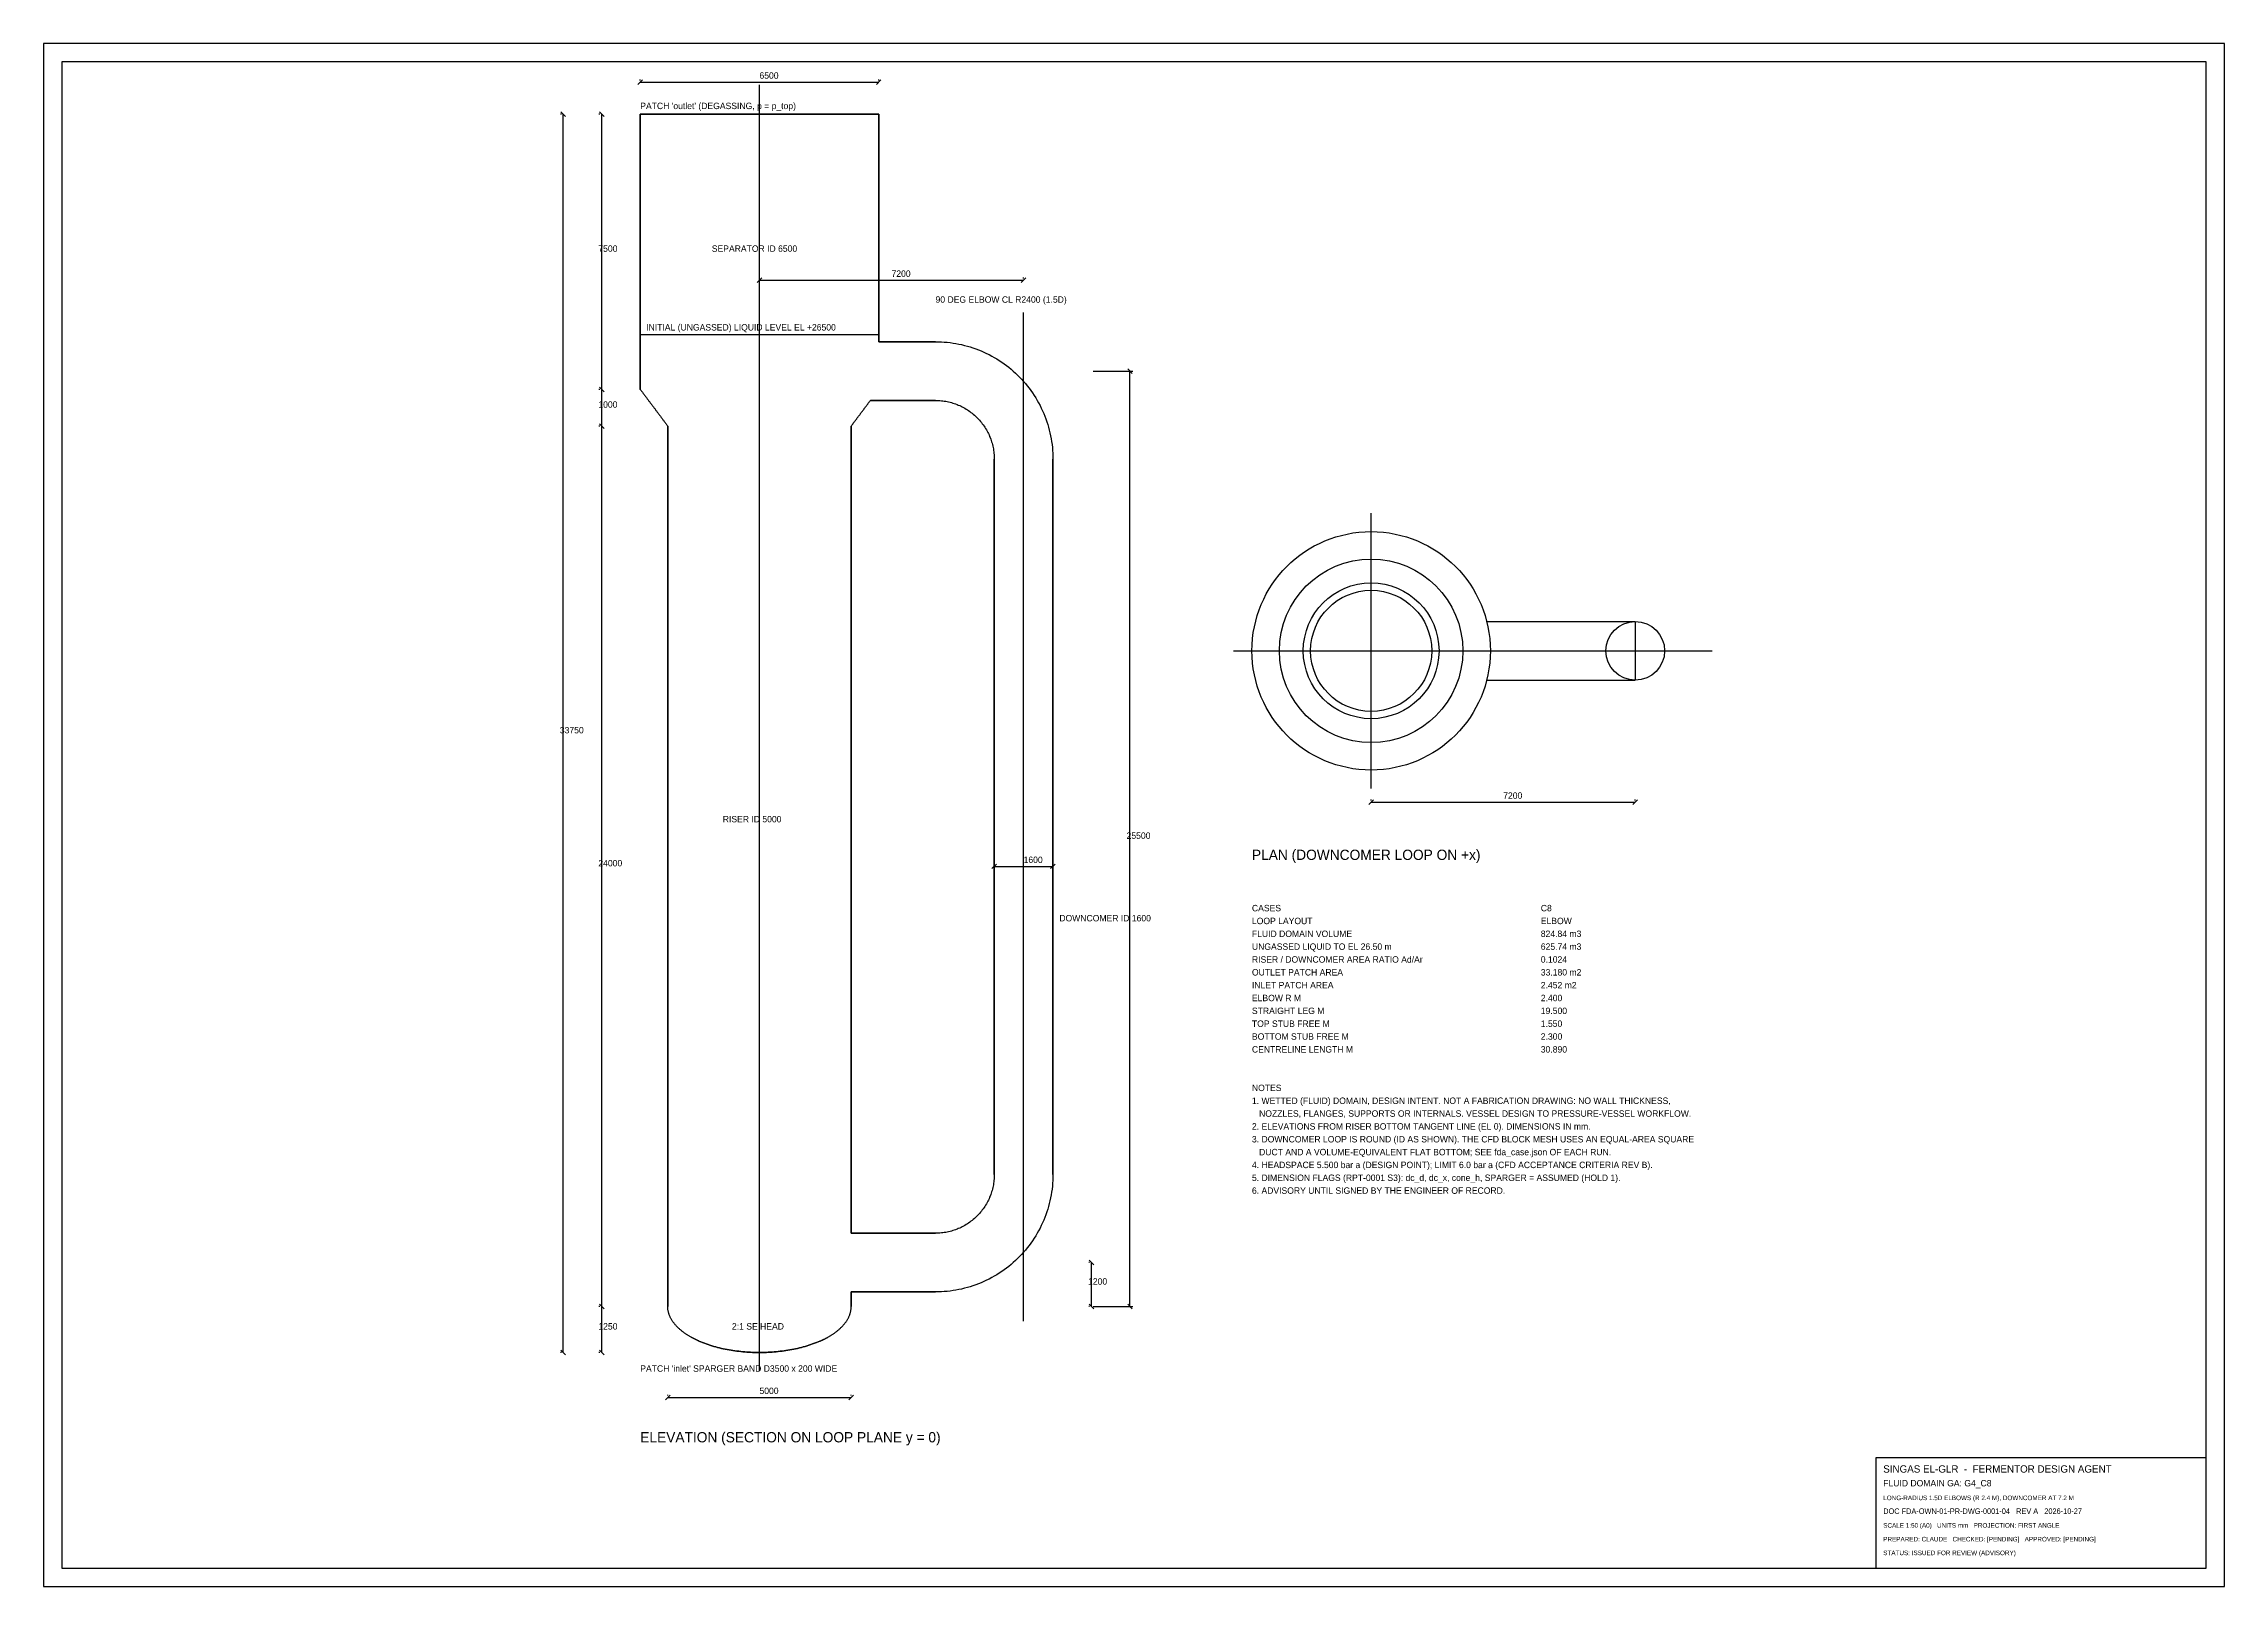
# Model space of a CAD drawing. Header units: millimetres. Extents: x -19515 to 39935, y -7625 to 34425.
import ezdxf

# ---------------------------------------------------------------- set-up
doc = ezdxf.new("R2010")
doc.units = ezdxf.units.MM
doc.header["$MEASUREMENT"] = 0
for name, color, linetype in [('BORDER', 7, 'CONTINUOUS'), ('CENTRE', 1, 'CONTINUOUS'), ('DIM', 3, 'CONTINUOUS'), ('HATCH_LIQ', 5, 'CONTINUOUS'), ('HIDDEN', 8, 'CONTINUOUS'), ('OUTLINE', 7, 'CONTINUOUS'), ('PATCH_INLET', 6, 'CONTINUOUS'), ('PATCH_OUTLET', 4, 'CONTINUOUS'), ('TEXT', 7, 'CONTINUOUS')]:
    doc.layers.add(name, color=color, linetype=linetype)

msp = doc.modelspace()

# ---------------------------------------------------------------- linework, layer by layer
at = {"layer": 'BORDER'}
for points in [[(-19515, -7625), (39935, -7625), (39935, 34425), (-19515, 34425), (-19515, -7625)], [(-19015, -7125), (39435, -7125), (39435, 33925), (-19015, 33925), (-19015, -7125)], [(30435, -7125), (39435, -7125), (39435, -4125), (30435, -4125), (30435, -7125)]]:
    msp.add_lwpolyline(points, dxfattribs=at)
at = {"layer": 'CENTRE'}
for p, q in [((0, -1750), (0, 33300)), ((7200, -400), (7200, 27100)), ((16675, 14125), (16675, 21625)), ((12925, 17875), (25975, 17875))]:
    msp.add_line(p, q, dxfattribs=at)
at = {"layer": 'DIM'}
for p, q in [((-3250, 33424), (-3250, 33450)), ((-3250, 33375), (3250, 33375)), ((3250, 33424), (3250, 33450)), ((-5399, 32500), (-5425, 32500)), ((-5350, -1250), (-5350, 32500)), ((-4349, 32500), (-4375, 32500)), ((-4300, 25000), (-4300, 32500)), ((0, 28024), (0, 28050)), ((0, 27975), (7200, 27975)), ((7200, 28024), (7200, 28050)), ((-4349, 25000), (-4375, 25000)), ((-4349, 25000), (-4375, 25000)), ((-4300, 24000), (-4300, 25000)), ((9101, 25500), (10175, 25500)), ((10100, 0), (10100, 25500)), ((-4349, 24000), (-4375, 24000)), ((-4349, 24000), (-4375, 24000)), ((-4300, 0), (-4300, 24000)), ((16675, 13799), (16675, 13825)), ((16675, 13750), (23875, 13750)), ((23875, 13799), (23875, 13825)), ((6400, 12049), (6400, 12075)), ((6400, 12000), (8000, 12000)), ((8000, 12049), (8000, 12075)), ((9001, 1200), (8975, 1200)), ((9050, 0), (9050, 1200)), ((-4349, 0), (-4375, 0)), ((-4349, 0), (-4375, 0)), ((-4300, -1250), (-4300, 0)), ((9001, 0), (8975, 0)), ((9101, 0), (10175, 0)), ((-5399, -1250), (-5425, -1250)), ((-4349, -1250), (-4375, -1250)), ((-2500, -2426), (-2500, -2400)), ((-2500, -2475), (2500, -2475)), ((2500, -2426), (2500, -2400))]:
    msp.add_line(p, q, dxfattribs=at)
for points in [[(-3188, 33438), (-3312, 33312)], [(3188, 33312), (3312, 33438)], [(-5288, 32438), (-5412, 32562)], [(-4238, 32438), (-4362, 32562)], [(63, 28038), (-63, 27912)], [(7138, 27912), (7262, 28038)], [(-4238, 24938), (-4362, 25062)], [(-4362, 25062), (-4238, 24938)], [(10162, 25438), (10038, 25562)], [(-4238, 23938), (-4362, 24062)], [(-4362, 24062), (-4238, 23938)], [(16738, 13812), (16612, 13688)], [(23812, 13688), (23938, 13812)], [(6462, 12062), (6338, 11938)], [(7938, 11938), (8062, 12062)], [(9112, 1138), (8988, 1262)], [(-4238, -63), (-4362, 63)], [(-4362, 63), (-4238, -63)], [(8988, 63), (9112, -63)], [(10038, 63), (10162, -63)], [(-5412, -1188), (-5288, -1312)], [(-4362, -1188), (-4238, -1312)], [(-2438, -2412), (-2562, -2538)], [(2438, -2538), (2562, -2412)]]:
    msp.add_lwpolyline(points, dxfattribs=at)
at = {"layer": 'HATCH_LIQ'}
msp.add_line((-3250, 26500), (3250, 26500), dxfattribs=at)
at = {"layer": 'HIDDEN'}
msp.add_line((23875, 18675), (23875, 17075), dxfattribs=at)
msp.add_circle((16675, 17875), 2500, dxfattribs=at)
at = {"layer": 'OUTLINE'}
for p, q in [((19825, 18675), (23875, 18675)), ((19825, 17075), (23875, 17075))]:
    msp.add_line(p, q, dxfattribs=at)
for points in [[(-3250, 32500), (3250, 32500)], [(-3250, 25000), (-3250, 32500)], [(3250, 32500), (-3250, 32500)], [(-3250, 32500), (-3250, 25000)], [(3250, 32500), (3250, 26300)], [(3250, 26300), (3250, 32500)], [(3250, 26300), (4800, 26300)], [(4800, 26300), (3250, 26300)], [(4800, 26300), (4880, 26299), (4960, 26296), (5039, 26291), (5119, 26284), (5198, 26275), (5277, 26264), (5356, 26251), (5434, 26237), (5512, 26220), (5590, 26201), (5667, 26180), (5743, 26158), (5819, 26133), (5894, 26107), (5969, 26079), (6043, 26049), (6116, 26017), (6188, 25983), (6260, 25948), (6330, 25910), (6400, 25871), (6469, 25831), (6536, 25788), (6603, 25744), (6668, 25698), (6732, 25651), (6795, 25602), (6857, 25551), (6917, 25499), (6977, 25446), (7034, 25391), (7091, 25334), (7146, 25277), (7199, 25217), (7251, 25157), (7302, 25095), (7351, 25032), (7398, 24968), (7444, 24903), (7488, 24836), (7531, 24769), (7571, 24700), (7610, 24630), (7648, 24560), (7683, 24488), (7717, 24416), (7749, 24343), (7779, 24269), (7807, 24194), (7833, 24119), (7858, 24043), (7880, 23967), (7901, 23890), (7920, 23812), (7937, 23734), (7951, 23656), (7964, 23577), (7975, 23498), (7984, 23419), (7991, 23339), (7996, 23260), (7999, 23180), (8000, 23100)], [(4800, 26300), (4880, 26299), (4960, 26296), (5039, 26291), (5119, 26284), (5198, 26275), (5277, 26264), (5356, 26251), (5434, 26237), (5512, 26220), (5590, 26201), (5667, 26180), (5743, 26158), (5819, 26133), (5894, 26107), (5969, 26079), (6043, 26049), (6116, 26017), (6188, 25983), (6260, 25948), (6330, 25910), (6400, 25871), (6469, 25831), (6536, 25788), (6603, 25744), (6668, 25698), (6732, 25651), (6795, 25602), (6857, 25551), (6917, 25499), (6977, 25446), (7034, 25391), (7091, 25334), (7146, 25277), (7199, 25217), (7251, 25157), (7302, 25095), (7351, 25032), (7398, 24968), (7444, 24903), (7488, 24836), (7531, 24769), (7571, 24700), (7610, 24630), (7648, 24560), (7683, 24488), (7717, 24416), (7749, 24343), (7779, 24269), (7807, 24194), (7833, 24119), (7858, 24043), (7880, 23967), (7901, 23890), (7920, 23812), (7937, 23734), (7951, 23656), (7964, 23577), (7975, 23498), (7984, 23419), (7991, 23339), (7996, 23260), (7999, 23180), (8000, 23100)], [(-3250, 25000), (-3238, 24984), (-3226, 24968), (-3214, 24952), (-3202, 24937), (-3190, 24921), (-3179, 24905), (-3167, 24889), (-3155, 24873), (-3143, 24857), (-3131, 24841), (-3119, 24825), (-3107, 24810), (-3095, 24794), (-3083, 24778), (-3071, 24762), (-3060, 24746), (-3048, 24730), (-3036, 24714), (-3024, 24698), (-3012, 24683), (-3000, 24667), (-2988, 24651), (-2976, 24635), (-2964, 24619), (-2952, 24603), (-2940, 24587), (-2929, 24571), (-2917, 24556), (-2905, 24540), (-2893, 24524), (-2881, 24508), (-2869, 24492), (-2857, 24476), (-2845, 24460), (-2833, 24444), (-2821, 24429), (-2810, 24413), (-2798, 24397), (-2786, 24381), (-2774, 24365), (-2762, 24349), (-2750, 24333), (-2738, 24317), (-2726, 24302), (-2714, 24286), (-2702, 24270), (-2690, 24254), (-2679, 24238), (-2667, 24222), (-2655, 24206), (-2643, 24190), (-2631, 24175), (-2619, 24159), (-2607, 24143), (-2595, 24127), (-2583, 24111), (-2571, 24095), (-2560, 24079), (-2548, 24063), (-2536, 24048), (-2524, 24032), (-2512, 24016), (-2500, 24000)], [(-3250, 25000), (-3238, 24984), (-3226, 24968), (-3214, 24952), (-3202, 24937), (-3190, 24921), (-3179, 24905), (-3167, 24889), (-3155, 24873), (-3143, 24857), (-3131, 24841), (-3119, 24825), (-3107, 24810), (-3095, 24794), (-3083, 24778), (-3071, 24762), (-3060, 24746), (-3048, 24730), (-3036, 24714), (-3024, 24698), (-3012, 24683), (-3000, 24667), (-2988, 24651), (-2976, 24635), (-2964, 24619), (-2952, 24603), (-2940, 24587), (-2929, 24571), (-2917, 24556), (-2905, 24540), (-2893, 24524), (-2881, 24508), (-2869, 24492), (-2857, 24476), (-2845, 24460), (-2833, 24444), (-2821, 24429), (-2810, 24413), (-2798, 24397), (-2786, 24381), (-2774, 24365), (-2762, 24349), (-2750, 24333), (-2738, 24317), (-2726, 24302), (-2714, 24286), (-2702, 24270), (-2690, 24254), (-2679, 24238), (-2667, 24222), (-2655, 24206), (-2643, 24190), (-2631, 24175), (-2619, 24159), (-2607, 24143), (-2595, 24127), (-2583, 24111), (-2571, 24095), (-2560, 24079), (-2548, 24063), (-2536, 24048), (-2524, 24032), (-2512, 24016), (-2500, 24000)], [(2500, 24000), (2508, 24011), (2517, 24022), (2525, 24033), (2533, 24044), (2542, 24056), (2550, 24067), (2558, 24078), (2567, 24089), (2575, 24100), (2583, 24111), (2592, 24122), (2600, 24133), (2608, 24144), (2617, 24156), (2625, 24167), (2633, 24178), (2642, 24189), (2650, 24200), (2658, 24211), (2667, 24222), (2675, 24233), (2683, 24244), (2692, 24256), (2700, 24267), (2708, 24278), (2717, 24289), (2725, 24300), (2733, 24311), (2742, 24322), (2750, 24333), (2758, 24344), (2767, 24356), (2775, 24367), (2783, 24378), (2792, 24389), (2800, 24400), (2808, 24411), (2817, 24422), (2825, 24433), (2833, 24444), (2842, 24456), (2850, 24467), (2858, 24478), (2867, 24489), (2875, 24500), (2883, 24511), (2892, 24522), (2900, 24533), (2908, 24544), (2917, 24556), (2925, 24567), (2933, 24578), (2942, 24589), (2950, 24600), (2958, 24611), (2967, 24622), (2975, 24633), (2983, 24644), (2992, 24656), (3000, 24667), (3008, 24678), (3017, 24689), (3025, 24700)], [(2500, 24000), (2508, 24011), (2517, 24022), (2525, 24033), (2533, 24044), (2542, 24056), (2550, 24067), (2558, 24078), (2567, 24089), (2575, 24100), (2583, 24111), (2592, 24122), (2600, 24133), (2608, 24144), (2617, 24156), (2625, 24167), (2633, 24178), (2642, 24189), (2650, 24200), (2658, 24211), (2667, 24222), (2675, 24233), (2683, 24244), (2692, 24256), (2700, 24267), (2708, 24278), (2717, 24289), (2725, 24300), (2733, 24311), (2742, 24322), (2750, 24333), (2758, 24344), (2767, 24356), (2775, 24367), (2783, 24378), (2792, 24389), (2800, 24400), (2808, 24411), (2817, 24422), (2825, 24433), (2833, 24444), (2842, 24456), (2850, 24467), (2858, 24478), (2867, 24489), (2875, 24500), (2883, 24511), (2892, 24522), (2900, 24533), (2908, 24544), (2917, 24556), (2925, 24567), (2933, 24578), (2942, 24589), (2950, 24600), (2958, 24611), (2967, 24622), (2975, 24633), (2983, 24644), (2992, 24656), (3000, 24667), (3008, 24678), (3017, 24689), (3025, 24700)], [(4800, 24700), (3025, 24700)], [(3025, 24700), (4800, 24700)], [(4800, 24700), (4840, 24700), (4880, 24698), (4920, 24696), (4959, 24692), (4999, 24688), (5038, 24682), (5078, 24676), (5117, 24668), (5156, 24660), (5195, 24651), (5233, 24640), (5272, 24629), (5310, 24617), (5347, 24604), (5385, 24589), (5421, 24574), (5458, 24558), (5494, 24542), (5530, 24524), (5565, 24505), (5600, 24486), (5634, 24465), (5668, 24444), (5701, 24422), (5734, 24399), (5766, 24375), (5798, 24351), (5828, 24326), (5859, 24300), (5888, 24273), (5917, 24245), (5945, 24217), (5973, 24188), (6000, 24159), (6026, 24128), (6051, 24098), (6075, 24066), (6099, 24034), (6122, 24001), (6144, 23968), (6165, 23934), (6186, 23900), (6205, 23865), (6224, 23830), (6242, 23794), (6258, 23758), (6274, 23721), (6289, 23685), (6304, 23647), (6317, 23610), (6329, 23572), (6340, 23533), (6351, 23495), (6360, 23456), (6368, 23417), (6376, 23378), (6382, 23338), (6388, 23299), (6392, 23259), (6396, 23220), (6398, 23180), (6400, 23140), (6400, 23100)], [(4800, 24700), (4840, 24700), (4880, 24698), (4920, 24696), (4959, 24692), (4999, 24688), (5038, 24682), (5078, 24676), (5117, 24668), (5156, 24660), (5195, 24651), (5233, 24640), (5272, 24629), (5310, 24617), (5347, 24604), (5385, 24589), (5421, 24574), (5458, 24558), (5494, 24542), (5530, 24524), (5565, 24505), (5600, 24486), (5634, 24465), (5668, 24444), (5701, 24422), (5734, 24399), (5766, 24375), (5798, 24351), (5828, 24326), (5859, 24300), (5888, 24273), (5917, 24245), (5945, 24217), (5973, 24188), (6000, 24159), (6026, 24128), (6051, 24098), (6075, 24066), (6099, 24034), (6122, 24001), (6144, 23968), (6165, 23934), (6186, 23900), (6205, 23865), (6224, 23830), (6242, 23794), (6258, 23758), (6274, 23721), (6289, 23685), (6304, 23647), (6317, 23610), (6329, 23572), (6340, 23533), (6351, 23495), (6360, 23456), (6368, 23417), (6376, 23378), (6382, 23338), (6388, 23299), (6392, 23259), (6396, 23220), (6398, 23180), (6400, 23140), (6400, 23100)], [(-2500, 0), (-2500, 24000)], [(-2500, 24000), (-2500, 0)], [(2500, 24000), (2500, 2000)], [(2500, 2000), (2500, 24000)], [(6400, 3600), (6400, 23100)], [(6400, 23100), (6400, 3600)], [(8000, 23100), (8000, 3600)], [(8000, 3600), (8000, 23100)], [(8000, 3600), (7999, 3520), (7996, 3440), (7991, 3361), (7984, 3281), (7975, 3202), (7964, 3123), (7951, 3044), (7937, 2966), (7920, 2888), (7901, 2810), (7880, 2733), (7858, 2657), (7833, 2581), (7807, 2506), (7779, 2431), (7749, 2357), (7717, 2284), (7683, 2212), (7648, 2140), (7610, 2070), (7571, 2000), (7531, 1931), (7488, 1864), (7444, 1797), (7398, 1732), (7351, 1668), (7302, 1605), (7251, 1543), (7199, 1483), (7146, 1423), (7091, 1366), (7034, 1309), (6977, 1254), (6917, 1201), (6857, 1149), (6795, 1098), (6732, 1049), (6668, 1002), (6603, 956), (6536, 912), (6469, 869), (6400, 829), (6330, 790), (6260, 752), (6188, 717), (6116, 683), (6043, 651), (5969, 621), (5894, 593), (5819, 567), (5743, 542), (5667, 520), (5590, 499), (5512, 480), (5434, 463), (5356, 449), (5277, 436), (5198, 425), (5119, 416), (5039, 409), (4960, 404), (4880, 401), (4800, 400)], [(6400, 3600), (6400, 3560), (6398, 3520), (6396, 3480), (6392, 3441), (6388, 3401), (6382, 3362), (6376, 3322), (6368, 3283), (6360, 3244), (6351, 3205), (6340, 3167), (6329, 3128), (6317, 3090), (6304, 3053), (6289, 3015), (6274, 2979), (6258, 2942), (6242, 2906), (6224, 2870), (6205, 2835), (6186, 2800), (6165, 2766), (6144, 2732), (6122, 2699), (6099, 2666), (6075, 2634), (6051, 2602), (6026, 2572), (6000, 2541), (5973, 2512), (5945, 2483), (5917, 2455), (5888, 2427), (5859, 2400), (5828, 2374), (5798, 2349), (5766, 2325), (5734, 2301), (5701, 2278), (5668, 2256), (5634, 2235), (5600, 2214), (5565, 2195), (5530, 2176), (5494, 2158), (5458, 2142), (5421, 2126), (5385, 2111), (5347, 2096), (5310, 2083), (5272, 2071), (5233, 2060), (5195, 2049), (5156, 2040), (5117, 2032), (5078, 2024), (5038, 2018), (4999, 2012), (4959, 2008), (4920, 2004), (4880, 2002), (4840, 2000), (4800, 2000)], [(8000, 3600), (7999, 3520), (7996, 3440), (7991, 3361), (7984, 3281), (7975, 3202), (7964, 3123), (7951, 3044), (7937, 2966), (7920, 2888), (7901, 2810), (7880, 2733), (7858, 2657), (7833, 2581), (7807, 2506), (7779, 2431), (7749, 2357), (7717, 2284), (7683, 2212), (7648, 2140), (7610, 2070), (7571, 2000), (7531, 1931), (7488, 1864), (7444, 1797), (7398, 1732), (7351, 1668), (7302, 1605), (7251, 1543), (7199, 1483), (7146, 1423), (7091, 1366), (7034, 1309), (6977, 1254), (6917, 1201), (6857, 1149), (6795, 1098), (6732, 1049), (6668, 1002), (6603, 956), (6536, 912), (6469, 869), (6400, 829), (6330, 790), (6260, 752), (6188, 717), (6116, 683), (6043, 651), (5969, 621), (5894, 593), (5819, 567), (5743, 542), (5667, 520), (5590, 499), (5512, 480), (5434, 463), (5356, 449), (5277, 436), (5198, 425), (5119, 416), (5039, 409), (4960, 404), (4880, 401), (4800, 400)], [(6400, 3600), (6400, 3560), (6398, 3520), (6396, 3480), (6392, 3441), (6388, 3401), (6382, 3362), (6376, 3322), (6368, 3283), (6360, 3244), (6351, 3205), (6340, 3167), (6329, 3128), (6317, 3090), (6304, 3053), (6289, 3015), (6274, 2979), (6258, 2942), (6242, 2906), (6224, 2870), (6205, 2835), (6186, 2800), (6165, 2766), (6144, 2732), (6122, 2699), (6099, 2666), (6075, 2634), (6051, 2602), (6026, 2572), (6000, 2541), (5973, 2512), (5945, 2483), (5917, 2455), (5888, 2427), (5859, 2400), (5828, 2374), (5798, 2349), (5766, 2325), (5734, 2301), (5701, 2278), (5668, 2256), (5634, 2235), (5600, 2214), (5565, 2195), (5530, 2176), (5494, 2158), (5458, 2142), (5421, 2126), (5385, 2111), (5347, 2096), (5310, 2083), (5272, 2071), (5233, 2060), (5195, 2049), (5156, 2040), (5117, 2032), (5078, 2024), (5038, 2018), (4999, 2012), (4959, 2008), (4920, 2004), (4880, 2002), (4840, 2000), (4800, 2000)], [(2500, 2000), (4800, 2000)], [(4800, 2000), (2500, 2000)], [(-1850, -841), (-1865, -832), (-1881, -823), (-1896, -815), (-1911, -806), (-1927, -797), (-1942, -787), (-1957, -778), (-1972, -769), (-1986, -759), (-2001, -749), (-2016, -739), (-2030, -729), (-2045, -719), (-2059, -709), (-2074, -698), (-2088, -688), (-2102, -677), (-2116, -666), (-2129, -655), (-2143, -644), (-2157, -632), (-2170, -621), (-2183, -609), (-2196, -597), (-2209, -585), (-2222, -573), (-2235, -560), (-2247, -548), (-2259, -535), (-2271, -522), (-2283, -509), (-2295, -496), (-2306, -482), (-2318, -469), (-2329, -455), (-2339, -441), (-2350, -427), (-2360, -412), (-2370, -398), (-2380, -383), (-2389, -368), (-2398, -353), (-2407, -337), (-2416, -322), (-2424, -306), (-2432, -290), (-2439, -274), (-2446, -258), (-2453, -242), (-2459, -225), (-2465, -208), (-2470, -192), (-2475, -175), (-2480, -158), (-2484, -140), (-2488, -123), (-2491, -106), (-2494, -88), (-2496, -71), (-2498, -53), (-2499, -35), (-2500, -18), (-2500, 0)], [(-1850, -841), (-1865, -832), (-1881, -823), (-1896, -815), (-1911, -806), (-1927, -797), (-1942, -787), (-1957, -778), (-1972, -769), (-1986, -759), (-2001, -749), (-2016, -739), (-2030, -729), (-2045, -719), (-2059, -709), (-2074, -698), (-2088, -688), (-2102, -677), (-2116, -666), (-2129, -655), (-2143, -644), (-2157, -632), (-2170, -621), (-2183, -609), (-2196, -597), (-2209, -585), (-2222, -573), (-2235, -560), (-2247, -548), (-2259, -535), (-2271, -522), (-2283, -509), (-2295, -496), (-2306, -482), (-2318, -469), (-2329, -455), (-2339, -441), (-2350, -427), (-2360, -412), (-2370, -398), (-2380, -383), (-2389, -368), (-2398, -353), (-2407, -337), (-2416, -322), (-2424, -306), (-2432, -290), (-2439, -274), (-2446, -258), (-2453, -242), (-2459, -225), (-2465, -208), (-2470, -192), (-2475, -175), (-2480, -158), (-2484, -140), (-2488, -123), (-2491, -106), (-2494, -88), (-2496, -71), (-2498, -53), (-2499, -35), (-2500, -18), (-2500, 0)], [(1850, -841), (1865, -832), (1881, -823), (1896, -815), (1911, -806), (1927, -797), (1942, -787), (1957, -778), (1972, -769), (1986, -759), (2001, -749), (2016, -739), (2030, -729), (2045, -719), (2059, -709), (2074, -698), (2088, -688), (2102, -677), (2116, -666), (2129, -655), (2143, -644), (2157, -632), (2170, -621), (2183, -609), (2196, -597), (2209, -585), (2222, -573), (2235, -560), (2247, -548), (2259, -535), (2271, -522), (2283, -509), (2295, -496), (2306, -482), (2318, -469), (2329, -455), (2339, -441), (2350, -427), (2360, -412), (2370, -398), (2380, -383), (2389, -368), (2398, -353), (2407, -337), (2416, -322), (2424, -306), (2432, -290), (2439, -274), (2446, -258), (2453, -242), (2459, -225), (2465, -208), (2470, -192), (2475, -175), (2480, -158), (2484, -140), (2488, -123), (2491, -106), (2494, -88), (2496, -71), (2498, -53), (2499, -35), (2500, -18), (2500, 0)], [(1850, -841), (1865, -832), (1881, -823), (1896, -815), (1911, -806), (1927, -797), (1942, -787), (1957, -778), (1972, -769), (1986, -759), (2001, -749), (2016, -739), (2030, -729), (2045, -719), (2059, -709), (2074, -698), (2088, -688), (2102, -677), (2116, -666), (2129, -655), (2143, -644), (2157, -632), (2170, -621), (2183, -609), (2196, -597), (2209, -585), (2222, -573), (2235, -560), (2247, -548), (2259, -535), (2271, -522), (2283, -509), (2295, -496), (2306, -482), (2318, -469), (2329, -455), (2339, -441), (2350, -427), (2360, -412), (2370, -398), (2380, -383), (2389, -368), (2398, -353), (2407, -337), (2416, -322), (2424, -306), (2432, -290), (2439, -274), (2446, -258), (2453, -242), (2459, -225), (2465, -208), (2470, -192), (2475, -175), (2480, -158), (2484, -140), (2488, -123), (2491, -106), (2494, -88), (2496, -71), (2498, -53), (2499, -35), (2500, -18), (2500, 0)], [(2500, 400), (2500, 0)], [(4800, 400), (2500, 400)], [(2500, 0), (2500, 400)], [(2500, 400), (4800, 400)], [(-1650, -939), (-1653, -938), (-1656, -936), (-1660, -935), (-1663, -933), (-1666, -932), (-1669, -930), (-1673, -929), (-1676, -928), (-1679, -926), (-1682, -925), (-1686, -923), (-1689, -922), (-1692, -920), (-1695, -919), (-1698, -917), (-1702, -916), (-1705, -914), (-1708, -913), (-1711, -911), (-1714, -910), (-1718, -908), (-1721, -907), (-1724, -905), (-1727, -904), (-1730, -902), (-1734, -901), (-1737, -899), (-1740, -898), (-1743, -896), (-1746, -894), (-1750, -893), (-1753, -891), (-1756, -890), (-1759, -888), (-1762, -887), (-1765, -885), (-1769, -884), (-1772, -882), (-1775, -880), (-1778, -879), (-1781, -877), (-1784, -876), (-1787, -874), (-1791, -872), (-1794, -871), (-1797, -869), (-1800, -867), (-1803, -866), (-1806, -864), (-1809, -863), (-1813, -861), (-1816, -859), (-1819, -858), (-1822, -856), (-1825, -854), (-1828, -853), (-1831, -851), (-1834, -849), (-1838, -848), (-1841, -846), (-1844, -844), (-1847, -842), (-1850, -841)], [(-1650, -939), (-1653, -938), (-1656, -936), (-1660, -935), (-1663, -933), (-1666, -932), (-1669, -930), (-1673, -929), (-1676, -928), (-1679, -926), (-1682, -925), (-1686, -923), (-1689, -922), (-1692, -920), (-1695, -919), (-1698, -917), (-1702, -916), (-1705, -914), (-1708, -913), (-1711, -911), (-1714, -910), (-1718, -908), (-1721, -907), (-1724, -905), (-1727, -904), (-1730, -902), (-1734, -901), (-1737, -899), (-1740, -898), (-1743, -896), (-1746, -894), (-1750, -893), (-1753, -891), (-1756, -890), (-1759, -888), (-1762, -887), (-1765, -885), (-1769, -884), (-1772, -882), (-1775, -880), (-1778, -879), (-1781, -877), (-1784, -876), (-1787, -874), (-1791, -872), (-1794, -871), (-1797, -869), (-1800, -867), (-1803, -866), (-1806, -864), (-1809, -863), (-1813, -861), (-1816, -859), (-1819, -858), (-1822, -856), (-1825, -854), (-1828, -853), (-1831, -851), (-1834, -849), (-1838, -848), (-1841, -846), (-1844, -844), (-1847, -842), (-1850, -841)], [(-1650, -939), (-1601, -960), (-1551, -980), (-1501, -1000), (-1450, -1018), (-1400, -1036), (-1349, -1052), (-1298, -1068), (-1246, -1084), (-1194, -1098), (-1143, -1112), (-1090, -1125), (-1038, -1137), (-986, -1149), (-933, -1160), (-881, -1170), (-828, -1179), (-775, -1188), (-722, -1197), (-669, -1204), (-616, -1212), (-562, -1218), (-509, -1224), (-456, -1229), (-402, -1234), (-349, -1238), (-295, -1241), (-241, -1244), (-188, -1246), (-134, -1248), (-80, -1249), (-27, -1250), (27, -1250), (80, -1249), (134, -1248), (188, -1246), (241, -1244), (295, -1241), (349, -1238), (402, -1234), (456, -1229), (509, -1224), (562, -1218), (616, -1212), (669, -1204), (722, -1197), (775, -1188), (828, -1179), (881, -1170), (933, -1160), (986, -1149), (1038, -1137), (1090, -1125), (1143, -1112), (1194, -1098), (1246, -1084), (1298, -1068), (1349, -1052), (1400, -1036), (1450, -1018), (1501, -1000), (1551, -980), (1601, -960), (1650, -939)], [(1650, -939), (1601, -960), (1551, -980), (1501, -1000), (1450, -1018), (1400, -1036), (1349, -1052), (1298, -1068), (1246, -1084), (1194, -1098), (1143, -1112), (1090, -1125), (1038, -1137), (986, -1149), (933, -1160), (881, -1170), (828, -1179), (775, -1188), (722, -1197), (669, -1204), (616, -1212), (562, -1218), (509, -1224), (456, -1229), (402, -1234), (349, -1238), (295, -1241), (241, -1244), (188, -1246), (134, -1248), (80, -1249), (27, -1250), (-27, -1250), (-80, -1249), (-134, -1248), (-188, -1246), (-241, -1244), (-295, -1241), (-349, -1238), (-402, -1234), (-456, -1229), (-509, -1224), (-562, -1218), (-616, -1212), (-669, -1204), (-722, -1197), (-775, -1188), (-828, -1179), (-881, -1170), (-933, -1160), (-986, -1149), (-1038, -1137), (-1090, -1125), (-1143, -1112), (-1194, -1098), (-1246, -1084), (-1298, -1068), (-1349, -1052), (-1400, -1036), (-1450, -1018), (-1501, -1000), (-1551, -980), (-1601, -960), (-1650, -939)], [(1650, -939), (1653, -938), (1656, -936), (1660, -935), (1663, -933), (1666, -932), (1669, -930), (1673, -929), (1676, -928), (1679, -926), (1682, -925), (1686, -923), (1689, -922), (1692, -920), (1695, -919), (1698, -917), (1702, -916), (1705, -914), (1708, -913), (1711, -911), (1714, -910), (1718, -908), (1721, -907), (1724, -905), (1727, -904), (1730, -902), (1734, -901), (1737, -899), (1740, -898), (1743, -896), (1746, -894), (1750, -893), (1753, -891), (1756, -890), (1759, -888), (1762, -887), (1765, -885), (1769, -884), (1772, -882), (1775, -880), (1778, -879), (1781, -877), (1784, -876), (1787, -874), (1791, -872), (1794, -871), (1797, -869), (1800, -867), (1803, -866), (1806, -864), (1809, -863), (1813, -861), (1816, -859), (1819, -858), (1822, -856), (1825, -854), (1828, -853), (1831, -851), (1834, -849), (1838, -848), (1841, -846), (1844, -844), (1847, -842), (1850, -841)], [(1650, -939), (1653, -938), (1656, -936), (1660, -935), (1663, -933), (1666, -932), (1669, -930), (1673, -929), (1676, -928), (1679, -926), (1682, -925), (1686, -923), (1689, -922), (1692, -920), (1695, -919), (1698, -917), (1702, -916), (1705, -914), (1708, -913), (1711, -911), (1714, -910), (1718, -908), (1721, -907), (1724, -905), (1727, -904), (1730, -902), (1734, -901), (1737, -899), (1740, -898), (1743, -896), (1746, -894), (1750, -893), (1753, -891), (1756, -890), (1759, -888), (1762, -887), (1765, -885), (1769, -884), (1772, -882), (1775, -880), (1778, -879), (1781, -877), (1784, -876), (1787, -874), (1791, -872), (1794, -871), (1797, -869), (1800, -867), (1803, -866), (1806, -864), (1809, -863), (1813, -861), (1816, -859), (1819, -858), (1822, -856), (1825, -854), (1828, -853), (1831, -851), (1834, -849), (1838, -848), (1841, -846), (1844, -844), (1847, -842), (1850, -841)]]:
    msp.add_lwpolyline(points, dxfattribs=at)
for centre, radius in [((16675, 17875), 3250), ((23875, 17875), 800)]:
    msp.add_circle(centre, radius, dxfattribs=at)
at = {"layer": 'PATCH_INLET'}
for p, q in [((-1650, -939), (-1850, -841)), ((1650, -939), (1850, -841))]:
    msp.add_line(p, q, dxfattribs=at)
for radius in [1850, 1650]:
    msp.add_circle((16675, 17875), radius, dxfattribs=at)
at = {"layer": 'PATCH_OUTLET'}
msp.add_line((-3250, 32500), (3250, 32500), dxfattribs=at)

# ---------------------------------------------------------------- texts
at = {"layer": 'BORDER'}
for s, height, p in [('SINGAS EL-GLR  -  FERMENTOR DESIGN AGENT', 200, (30635, -4525)), ('FLUID DOMAIN GA: G4_C8', 175, (30635, -4900)), ('LONG-RADIUS 1.5D ELBOWS (R 2.4 M), DOWNCOMER AT 7.2 M', 125, (30635, -5275)), ('SCALE 1:50 (A0)   UNITS mm   PROJECTION: FIRST ANGLE', 125, (30635, -6025)), ('DOC FDA-OWN-01-PR-DWG-0001-04   REV A   2026-10-27', 150, (30635, -5650)), ('PREPARED: CLAUDE   CHECKED: [PENDING]   APPROVED: [PENDING]', 125, (30635, -6400)), ('STATUS: ISSUED FOR REVIEW (ADVISORY)', 125, (30635, -6775))]:
    msp.add_text(s, height=height, dxfattribs=at).set_placement(p)
at = {"layer": 'DIM'}
for s, p in [('6500', (0, 33468)), ('7500', (-4392, 28750)), ('7200', (3600, 28068)), ('1000', (-4392, 24500)), ('33750', (-5442, 15625)), ('7200', (20275, 13842)), ('25500', (10008, 12750)), ('24000', (-4392, 12000)), ('1600', (7200, 12092)), ('1200', (8958, 600)), ('1250', (-4392, -625)), ('5000', (0, -2382))]:
    msp.add_text(s, height=175, dxfattribs=at).set_placement(p)
at = {"layer": 'HATCH_LIQ'}
msp.add_text('INITIAL (UNGASSED) LIQUID LEVEL EL +26500', height=175, dxfattribs=at).set_placement((-3088, 26605))
at = {"layer": 'PATCH_INLET'}
msp.add_text("PATCH 'inlet' SPARGER BAND D3500 x 200 WIDE", height=175, dxfattribs=at).set_placement((-3250, -1775))
at = {"layer": 'PATCH_OUTLET'}
msp.add_text("PATCH 'outlet' (DEGASSING, p = p_top)", height=175, dxfattribs=at).set_placement((-3250, 32640))
at = {"layer": 'TEXT'}
for s, height, p in [('SEPARATOR ID 6500', 175, (-1300, 28750)), ('90 DEG ELBOW CL R2400 (1.5D)', 175, (4800, 27362)), ('RISER ID 5000', 175, (-1000, 13200)), ('PLAN (DOWNCOMER LOOP ON +x)', 280, (13425, 12175)), ('CASES', 175, (13425, 10775)), ('C8', 175, (21300, 10775)), ('DOWNCOMER ID 1600', 175, (8175, 10500)), ('LOOP LAYOUT', 175, (13425, 10425)), ('FLUID DOMAIN VOLUME', 175, (13425, 10075)), ('824.84 m3', 175, (21300, 10075)), ('ELBOW', 175, (21300, 10425)), ('UNGASSED LIQUID TO EL 26.50 m', 175, (13425, 9725)), ('RISER / DOWNCOMER AREA RATIO Ad/Ar', 175, (13425, 9375)), ('0.1024', 175, (21300, 9375)), ('625.74 m3', 175, (21300, 9725)), ('OUTLET PATCH AREA', 175, (13425, 9025)), ('33.180 m2', 175, (21300, 9025)), ('ELBOW R M', 175, (13425, 8325)), ('INLET PATCH AREA', 175, (13425, 8675)), ('2.452 m2', 175, (21300, 8675)), ('2.400', 175, (21300, 8325)), ('TOP STUB FREE M', 175, (13425, 7625)), ('STRAIGHT LEG M', 175, (13425, 7975)), ('19.500', 175, (21300, 7975)), ('1.550', 175, (21300, 7625)), ('BOTTOM STUB FREE M', 175, (13425, 7275)), ('2.300', 175, (21300, 7275)), ('CENTRELINE LENGTH M', 175, (13425, 6925)), ('30.890', 175, (21300, 6925)), ('NOTES', 175, (13425, 5875)), ('1. WETTED (FLUID) DOMAIN, DESIGN INTENT. NOT A FABRICATION DRAWING: NO WALL THICKNESS,', 175, (13425, 5525)), ('   NOZZLES, FLANGES, SUPPORTS OR INTERNALS. VESSEL DESIGN TO PRESSURE-VESSEL WORKFLOW.', 175, (13425, 5175)), ('2. ELEVATIONS FROM RISER BOTTOM TANGENT LINE (EL 0). DIMENSIONS IN mm.', 175, (13425, 4825)), ('3. DOWNCOMER LOOP IS ROUND (ID AS SHOWN). THE CFD BLOCK MESH USES AN EQUAL-AREA SQUARE', 175, (13425, 4475)), ('   DUCT AND A VOLUME-EQUIVALENT FLAT BOTTOM; SEE fda_case.json OF EACH RUN.', 175, (13425, 4125)), ('4. HEADSPACE 5.500 bar a (DESIGN POINT); LIMIT 6.0 bar a (CFD ACCEPTANCE CRITERIA REV B).', 175, (13425, 3775)), ('5. DIMENSION FLAGS (RPT-0001 S3): dc_d, dc_x, cone_h, SPARGER = ASSUMED (HOLD 1).', 175, (13425, 3425)), ('6. ADVISORY UNTIL SIGNED BY THE ENGINEER OF RECORD.', 175, (13425, 3075)), ('2:1 SE HEAD', 175, (-750, -625)), ('ELEVATION (SECTION ON LOOP PLANE y = 0)', 280, (-3250, -3700))]:
    msp.add_text(s, height=height, dxfattribs=at).set_placement(p)

doc.saveas('drawing.dxf')
